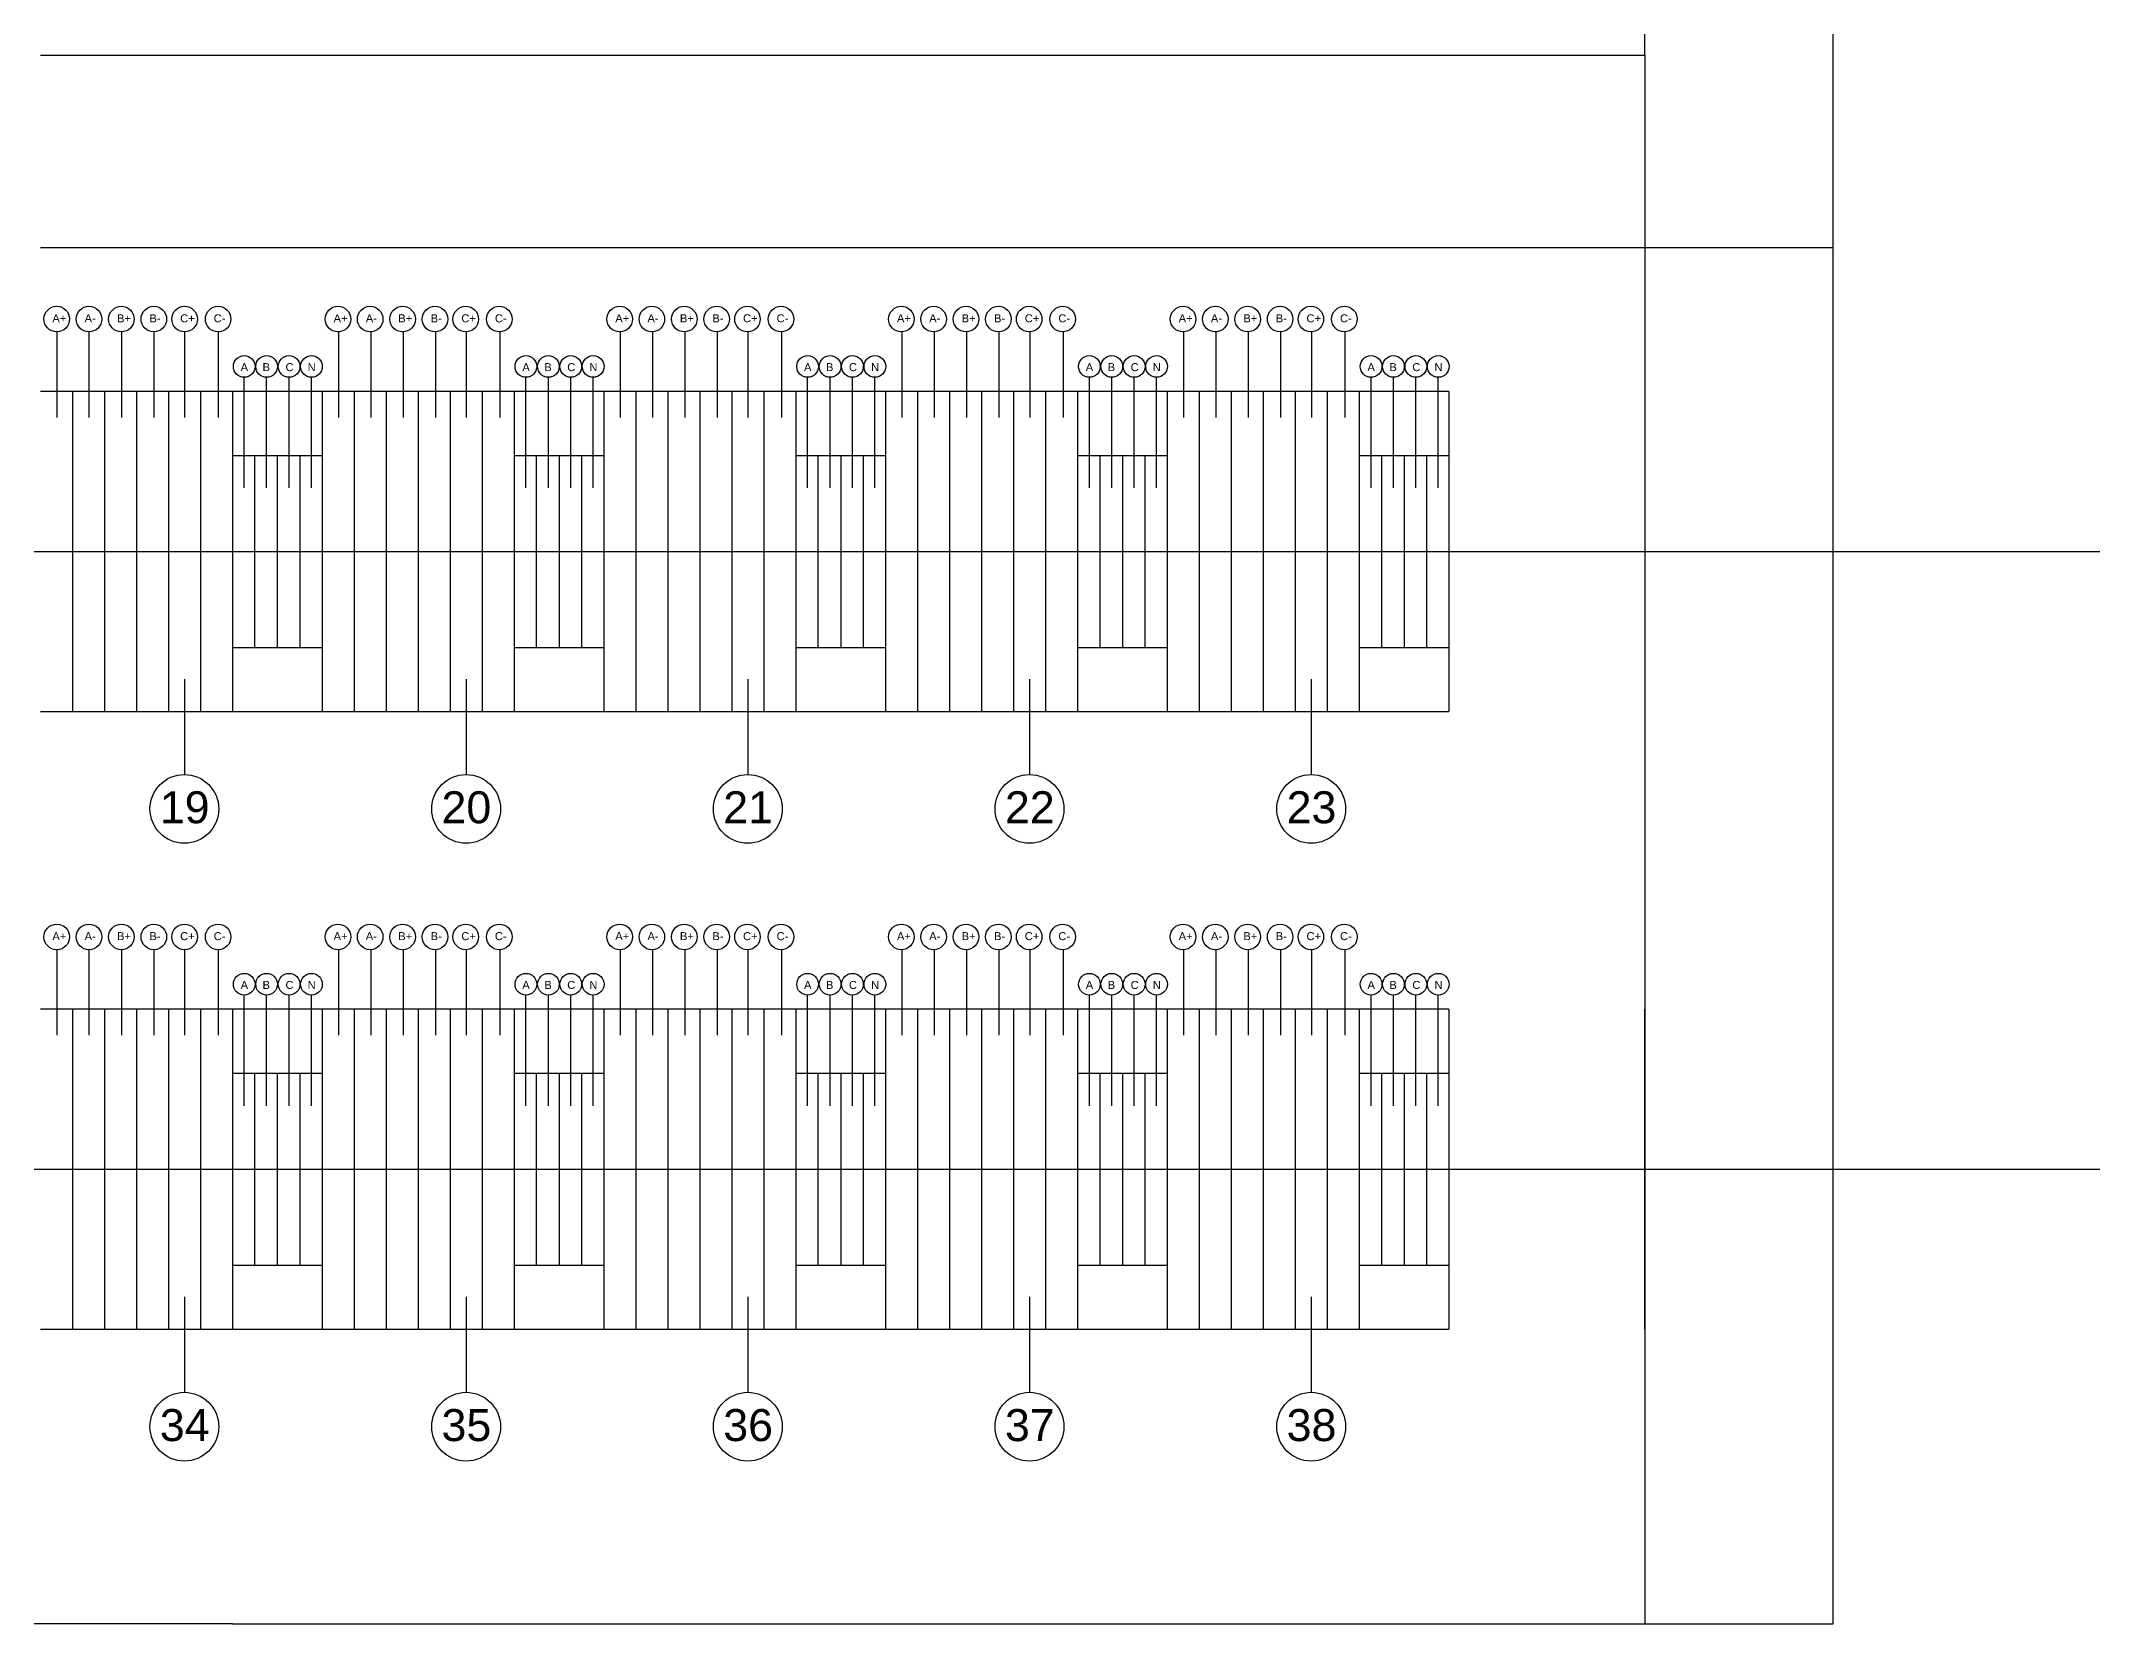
# Model space of a CAD drawing. Header units: millimetres. Extents: x 4250 to 10506, y 600 to 2800.
# Drawn here: x 7448 to 8091, y 600 to 1094 of the extents above; entities that cross this region are included whole.
import ezdxf

# ---------------------------------------------------------------- set-up
doc = ezdxf.new("R2010")
doc.units = ezdxf.units.MM
doc.styles.get("Standard").update_dxf_attribs({"font": 'arial.ttf'})

msp = doc.modelspace()

# ---------------------------------------------------------------- linework, layer by layer
for p, q in [((8007.77, 599.808), (8007.77, 2799.808)), ((7949, 1089.808), (7949, 1289.808)), ((7447.77, 1089.808), (7949, 1089.808)), ((7447.77, 1029.808), (8007.77, 1029.808)), ((7452.873, 1003.41), (7452.873, 976.652)), ((7462.933, 1003.41), (7462.933, 976.652)), ((7473.062, 1003.41), (7473.062, 976.652)), ((7483.191, 1003.41), (7483.191, 976.652)), ((7492.793, 1003.41), (7492.793, 976.652)), ((7503.273, 1003.41), (7503.273, 976.652)), ((7540.873, 1003.41), (7540.873, 976.652)), ((7550.933, 1003.41), (7550.933, 976.652)), ((7561.062, 1003.41), (7561.062, 976.652)), ((7571.191, 1003.41), (7571.191, 976.652)), ((7580.793, 1003.41), (7580.793, 976.652)), ((7591.273, 1003.41), (7591.273, 976.652)), ((7628.873, 1003.41), (7628.873, 976.652)), ((7638.933, 1003.41), (7638.933, 976.652)), ((7649.062, 1003.41), (7649.062, 976.652)), ((7659.191, 1003.41), (7659.191, 976.652)), ((7668.793, 1003.41), (7668.793, 976.652)), ((7679.273, 1003.41), (7679.273, 976.652)), ((7716.873, 1003.41), (7716.873, 976.652)), ((7726.933, 1003.41), (7726.933, 976.652)), ((7737.062, 1003.41), (7737.062, 976.652)), ((7747.191, 1003.41), (7747.191, 976.652)), ((7756.793, 1003.41), (7756.793, 976.652)), ((7767.273, 1003.41), (7767.273, 976.652)), ((7804.873, 1003.41), (7804.873, 976.652)), ((7814.933, 1003.41), (7814.933, 976.652)), ((7825.062, 1003.41), (7825.062, 976.652)), ((7835.191, 1003.41), (7835.191, 976.652)), ((7844.793, 1003.41), (7844.793, 976.652)), ((7855.273, 1003.41), (7855.273, 976.652)), ((7457.77, 984.808), (7457.77, 884.808)), ((7467.77, 984.808), (7467.77, 884.808)), ((7477.77, 984.808), (7477.77, 884.808)), ((7487.77, 984.808), (7487.77, 884.808)), ((7497.77, 984.808), (7497.77, 884.808)), ((7507.77, 984.808), (7507.77, 884.808)), ((7545.77, 984.808), (7545.77, 884.808)), ((7555.77, 984.808), (7555.77, 884.808)), ((7565.77, 984.808), (7565.77, 884.808)), ((7575.77, 984.808), (7575.77, 884.808)), ((7585.77, 984.808), (7585.77, 884.808)), ((7595.77, 984.808), (7595.77, 884.808)), ((7633.77, 984.808), (7633.77, 884.808)), ((7643.77, 984.808), (7643.77, 884.808)), ((7653.77, 984.808), (7653.77, 884.808)), ((7663.77, 984.808), (7663.77, 884.808)), ((7673.77, 984.808), (7673.77, 884.808)), ((7683.77, 984.808), (7683.77, 884.808)), ((7721.77, 984.808), (7721.77, 884.808)), ((7731.77, 984.808), (7731.77, 884.808)), ((7741.77, 984.808), (7741.77, 884.808)), ((7751.77, 984.808), (7751.77, 884.808)), ((7761.77, 984.808), (7761.77, 884.808)), ((7771.77, 984.808), (7771.77, 884.808)), ((7809.77, 984.808), (7809.77, 884.808)), ((7819.77, 984.808), (7819.77, 884.808)), ((7829.77, 984.808), (7829.77, 884.808)), ((7839.77, 984.808), (7839.77, 884.808)), ((7849.77, 984.808), (7849.77, 884.808)), ((7859.77, 984.808), (7859.77, 884.808)), ((6453.759, 934.808), (7579.163, 934.808)), ((7452.873, 810.41), (7452.873, 783.652)), ((7462.933, 810.41), (7462.933, 783.652)), ((7473.062, 810.41), (7473.062, 783.652)), ((7483.191, 810.41), (7483.191, 783.652)), ((7492.793, 810.41), (7492.793, 783.652)), ((7503.273, 810.41), (7503.273, 783.652)), ((7540.873, 810.41), (7540.873, 783.652)), ((7550.933, 810.41), (7550.933, 783.652)), ((7561.062, 810.41), (7561.062, 783.652)), ((7571.191, 810.41), (7571.191, 783.652)), ((7580.793, 810.41), (7580.793, 783.652)), ((7591.273, 810.41), (7591.273, 783.652)), ((7628.873, 810.41), (7628.873, 783.652)), ((7638.933, 810.41), (7638.933, 783.652)), ((7649.062, 810.41), (7649.062, 783.652)), ((7659.191, 810.41), (7659.191, 783.652)), ((7668.793, 810.41), (7668.793, 783.652)), ((7679.273, 810.41), (7679.273, 783.652)), ((7716.873, 810.41), (7716.873, 783.652)), ((7726.933, 810.41), (7726.933, 783.652)), ((7737.062, 810.41), (7737.062, 783.652)), ((7747.191, 810.41), (7747.191, 783.652)), ((7756.793, 810.41), (7756.793, 783.652)), ((7767.273, 810.41), (7767.273, 783.652)), ((7804.873, 810.41), (7804.873, 783.652)), ((7814.933, 810.41), (7814.933, 783.652)), ((7825.062, 810.41), (7825.062, 783.652)), ((7835.191, 810.41), (7835.191, 783.652)), ((7844.793, 810.41), (7844.793, 783.652)), ((7855.273, 810.41), (7855.273, 783.652)), ((7457.77, 791.808), (7457.77, 691.808)), ((7467.77, 791.808), (7467.77, 691.808)), ((7477.77, 791.808), (7477.77, 691.808)), ((7487.77, 791.808), (7487.77, 691.808)), ((7497.77, 791.808), (7497.77, 691.808)), ((7507.77, 791.808), (7507.77, 691.808)), ((7545.77, 791.808), (7545.77, 691.808)), ((7555.77, 791.808), (7555.77, 691.808)), ((7565.77, 791.808), (7565.77, 691.808)), ((7575.77, 791.808), (7575.77, 691.808)), ((7585.77, 791.808), (7585.77, 691.808)), ((7595.77, 791.808), (7595.77, 691.808)), ((7633.77, 791.808), (7633.77, 691.808)), ((7643.77, 791.808), (7643.77, 691.808)), ((7653.77, 791.808), (7653.77, 691.808)), ((7663.77, 791.808), (7663.77, 691.808)), ((7673.77, 791.808), (7673.77, 691.808)), ((7683.77, 791.808), (7683.77, 691.808)), ((7721.77, 791.808), (7721.77, 691.808)), ((7731.77, 791.808), (7731.77, 691.808)), ((7741.77, 791.808), (7741.77, 691.808)), ((7751.77, 791.808), (7751.77, 691.808)), ((7761.77, 791.808), (7761.77, 691.808)), ((7771.77, 791.808), (7771.77, 691.808)), ((7809.77, 791.808), (7809.77, 691.808)), ((7819.77, 791.808), (7819.77, 691.808)), ((7829.77, 791.808), (7829.77, 691.808)), ((7839.77, 791.808), (7839.77, 691.808)), ((7849.77, 791.808), (7849.77, 691.808)), ((7859.77, 791.808), (7859.77, 691.808)), ((7949, 691.808), (7949, 791.808)), ((6453.759, 741.808), (7579.163, 741.808)), ((7507.77, 599.808), (6507.77, 599.808)), ((7507.77, 599.808), (8007.77, 599.808))]:
    msp.add_line(p, q)
at = {"color": 1}
for p, q in [((7507.77, 984.808), (7507.77, 884.808)), ((7507.77, 984.808), (7507.77, 884.808)), ((7535.77, 984.808), (7535.77, 884.808)), ((7595.77, 984.808), (7595.77, 884.808)), ((7595.77, 984.808), (7595.77, 884.808)), ((7623.77, 984.808), (7623.77, 884.808)), ((7683.77, 984.808), (7683.77, 884.808)), ((7683.77, 984.808), (7683.77, 884.808)), ((7711.77, 984.808), (7711.77, 884.808)), ((7771.77, 984.808), (7771.77, 884.808)), ((7771.77, 984.808), (7771.77, 884.808)), ((7799.77, 984.808), (7799.77, 884.808)), ((7859.77, 984.808), (7859.77, 884.808)), ((7859.77, 984.808), (7859.77, 884.808)), ((7887.77, 984.808), (7887.77, 884.808)), ((7507.77, 791.808), (7507.77, 691.808)), ((7507.77, 791.808), (7507.77, 691.808)), ((7535.77, 791.808), (7535.77, 691.808)), ((7595.77, 791.808), (7595.77, 691.808)), ((7595.77, 791.808), (7595.77, 691.808)), ((7623.77, 791.808), (7623.77, 691.808)), ((7683.77, 791.808), (7683.77, 691.808)), ((7683.77, 791.808), (7683.77, 691.808)), ((7711.77, 791.808), (7711.77, 691.808)), ((7771.77, 791.808), (7771.77, 691.808)), ((7771.77, 791.808), (7771.77, 691.808)), ((7799.77, 791.808), (7799.77, 691.808)), ((7859.77, 791.808), (7859.77, 691.808)), ((7859.77, 791.808), (7859.77, 691.808)), ((7887.77, 791.808), (7887.77, 691.808))]:
    msp.add_line(p, q, dxfattribs=at)
for centre in [(7452.873, 1007.401), (7462.933, 1007.401), (7473.062, 1007.401), (7483.191, 1007.401), (7492.793, 1007.401), (7503.273, 1007.401), (7540.712, 1007.398), (7550.772, 1007.398), (7560.901, 1007.398), (7571.03, 1007.398), (7580.632, 1007.398), (7591.112, 1007.398), (7628.712, 1007.401), (7638.772, 1007.401), (7648.901, 1007.401), (7659.03, 1007.401), (7668.632, 1007.401), (7679.112, 1007.401), (7716.712, 1007.401), (7726.772, 1007.401), (7736.901, 1007.401), (7747.03, 1007.401), (7756.632, 1007.401), (7767.112, 1007.401), (7804.712, 1007.401), (7814.772, 1007.401), (7824.901, 1007.401), (7835.03, 1007.401), (7844.632, 1007.401), (7855.112, 1007.401), (7452.873, 814.401), (7462.933, 814.401), (7473.062, 814.401), (7483.191, 814.401), (7492.793, 814.401), (7503.273, 814.401), (7540.712, 814.398), (7550.772, 814.398), (7560.901, 814.398), (7571.03, 814.398), (7580.632, 814.398), (7591.112, 814.398), (7628.712, 814.401), (7638.772, 814.401), (7648.901, 814.401), (7659.03, 814.401), (7668.632, 814.401), (7679.112, 814.401), (7716.712, 814.401), (7726.772, 814.401), (7736.901, 814.401), (7747.03, 814.401), (7756.632, 814.401), (7767.112, 814.401), (7804.712, 814.401), (7814.772, 814.401), (7824.901, 814.401), (7835.03, 814.401), (7844.632, 814.401), (7855.112, 814.401)]:
    msp.add_circle(centre, 3.991)
at = {"layer": 'Defpoints'}
for p, q in [((7949, 1089.808), (7949, 599.808)), ((7887.77, 984.808), (7447.77, 984.808)), ((7511.432, 954.651), (7511.432, 989.208)), ((7518.432, 954.651), (7518.432, 989.208)), ((7525.432, 954.651), (7525.432, 989.208)), ((7532.432, 954.651), (7532.432, 989.208)), ((7599.432, 954.651), (7599.432, 989.208)), ((7606.432, 954.651), (7606.432, 989.208)), ((7613.432, 954.651), (7613.432, 989.208)), ((7620.432, 954.651), (7620.432, 989.208)), ((7687.432, 954.651), (7687.432, 989.208)), ((7694.432, 954.651), (7694.432, 989.208)), ((7701.432, 954.651), (7701.432, 989.208)), ((7708.432, 954.651), (7708.432, 989.208)), ((7775.432, 954.651), (7775.432, 989.208)), ((7782.432, 954.651), (7782.432, 989.208)), ((7789.432, 954.651), (7789.432, 989.208)), ((7796.432, 954.651), (7796.432, 989.208)), ((7863.432, 954.651), (7863.432, 989.208)), ((7870.432, 954.651), (7870.432, 989.208)), ((7877.432, 954.651), (7877.432, 989.208)), ((7884.432, 954.651), (7884.432, 989.208)), ((7507.77, 964.808), (7535.77, 964.808)), ((7514.77, 904.808), (7514.77, 964.808)), ((7521.77, 964.808), (7521.77, 904.808)), ((7528.77, 964.808), (7528.77, 904.808)), ((7535.77, 964.808), (7535.77, 904.808)), ((7595.77, 964.808), (7623.77, 964.808)), ((7602.77, 904.808), (7602.77, 964.808)), ((7609.77, 964.808), (7609.77, 904.808)), ((7616.77, 964.808), (7616.77, 904.808)), ((7623.77, 964.808), (7623.77, 904.808)), ((7683.77, 964.808), (7711.77, 964.808)), ((7690.77, 904.808), (7690.77, 964.808)), ((7697.77, 964.808), (7697.77, 904.808)), ((7704.77, 964.808), (7704.77, 904.808)), ((7711.77, 964.808), (7711.77, 904.808)), ((7771.77, 964.808), (7799.77, 964.808)), ((7778.77, 904.808), (7778.77, 964.808)), ((7785.77, 964.808), (7785.77, 904.808)), ((7792.77, 964.808), (7792.77, 904.808)), ((7799.77, 964.808), (7799.77, 904.808)), ((7859.77, 964.808), (7887.77, 964.808)), ((7866.77, 904.808), (7866.77, 964.808)), ((7873.77, 964.808), (7873.77, 904.808)), ((7880.77, 964.808), (7880.77, 904.808)), ((7887.77, 964.808), (7887.77, 904.808)), ((7579.163, 934.808), (8091.087, 934.808)), ((7507.77, 904.808), (7535.77, 904.808)), ((7595.77, 904.808), (7623.77, 904.808)), ((7683.77, 904.808), (7711.77, 904.808)), ((7771.77, 904.808), (7799.77, 904.808)), ((7859.77, 904.808), (7887.77, 904.808)), ((7492.74, 894.922), (7492.74, 865.134)), ((7580.74, 894.922), (7580.74, 865.134)), ((7668.74, 894.922), (7668.74, 865.134)), ((7756.74, 894.922), (7756.74, 865.134)), ((7844.74, 894.922), (7844.74, 865.134)), ((7447.77, 884.808), (7887.77, 884.808)), ((7887.77, 791.808), (7447.77, 791.808)), ((7511.432, 761.651), (7511.432, 796.208)), ((7518.432, 761.651), (7518.432, 796.208)), ((7525.432, 761.651), (7525.432, 796.208)), ((7532.432, 761.651), (7532.432, 796.208)), ((7599.432, 761.651), (7599.432, 796.208)), ((7606.432, 761.651), (7606.432, 796.208)), ((7613.432, 761.651), (7613.432, 796.208)), ((7620.432, 761.651), (7620.432, 796.208)), ((7687.432, 761.651), (7687.432, 796.208)), ((7694.432, 761.651), (7694.432, 796.208)), ((7701.432, 761.651), (7701.432, 796.208)), ((7708.432, 761.651), (7708.432, 796.208)), ((7775.432, 761.651), (7775.432, 796.208)), ((7782.432, 761.651), (7782.432, 796.208)), ((7789.432, 761.651), (7789.432, 796.208)), ((7796.432, 761.651), (7796.432, 796.208)), ((7863.432, 761.651), (7863.432, 796.208)), ((7870.432, 761.651), (7870.432, 796.208)), ((7877.432, 761.651), (7877.432, 796.208)), ((7884.432, 761.651), (7884.432, 796.208)), ((7507.77, 771.808), (7535.77, 771.808)), ((7514.77, 711.808), (7514.77, 771.808)), ((7521.77, 771.808), (7521.77, 711.808)), ((7528.77, 771.808), (7528.77, 711.808)), ((7535.77, 771.808), (7535.77, 711.808)), ((7595.77, 771.808), (7623.77, 771.808)), ((7602.77, 711.808), (7602.77, 771.808)), ((7609.77, 771.808), (7609.77, 711.808)), ((7616.77, 771.808), (7616.77, 711.808)), ((7623.77, 771.808), (7623.77, 711.808)), ((7683.77, 771.808), (7711.77, 771.808)), ((7690.77, 711.808), (7690.77, 771.808)), ((7697.77, 771.808), (7697.77, 711.808)), ((7704.77, 771.808), (7704.77, 711.808)), ((7711.77, 771.808), (7711.77, 711.808)), ((7771.77, 771.808), (7799.77, 771.808)), ((7778.77, 711.808), (7778.77, 771.808)), ((7785.77, 771.808), (7785.77, 711.808)), ((7792.77, 771.808), (7792.77, 711.808)), ((7799.77, 771.808), (7799.77, 711.808)), ((7859.77, 771.808), (7887.77, 771.808)), ((7866.77, 711.808), (7866.77, 771.808)), ((7873.77, 771.808), (7873.77, 711.808)), ((7880.77, 771.808), (7880.77, 711.808)), ((7887.77, 771.808), (7887.77, 711.808)), ((7579.163, 741.808), (8091.087, 741.808)), ((7507.77, 711.808), (7535.77, 711.808)), ((7595.77, 711.808), (7623.77, 711.808)), ((7683.77, 711.808), (7711.77, 711.808)), ((7771.77, 711.808), (7799.77, 711.808)), ((7859.77, 711.808), (7887.77, 711.808)), ((7492.74, 701.922), (7492.74, 672.134)), ((7580.74, 701.922), (7580.74, 672.134)), ((7668.74, 701.922), (7668.74, 672.134)), ((7756.74, 701.922), (7756.74, 672.134)), ((7844.74, 701.922), (7844.74, 672.134)), ((7447.77, 691.808), (7887.77, 691.808))]:
    msp.add_line(p, q, dxfattribs=at)
for centre, radius in [((7511.432, 992.596), 3.388), ((7518.432, 992.596), 3.388), ((7525.432, 992.596), 3.388), ((7532.432, 992.596), 3.388), ((7599.432, 992.596), 3.388), ((7606.432, 992.596), 3.388), ((7613.432, 992.596), 3.388), ((7620.432, 992.596), 3.388), ((7687.432, 992.596), 3.388), ((7694.432, 992.596), 3.388), ((7701.432, 992.596), 3.388), ((7708.432, 992.596), 3.388), ((7775.432, 992.596), 3.388), ((7782.432, 992.596), 3.388), ((7789.432, 992.596), 3.388), ((7796.432, 992.596), 3.388), ((7863.432, 992.596), 3.388), ((7870.432, 992.596), 3.388), ((7877.432, 992.596), 3.388), ((7884.432, 992.596), 3.388), ((7492.74, 854.382), 10.752), ((7580.74, 854.382), 10.752), ((7668.74, 854.382), 10.752), ((7756.74, 854.382), 10.752), ((7844.74, 854.382), 10.752), ((7511.432, 799.596), 3.388), ((7518.432, 799.596), 3.388), ((7525.432, 799.596), 3.388), ((7532.432, 799.596), 3.388), ((7599.432, 799.596), 3.388), ((7606.432, 799.596), 3.388), ((7613.432, 799.596), 3.388), ((7620.432, 799.596), 3.388), ((7687.432, 799.596), 3.388), ((7694.432, 799.596), 3.388), ((7701.432, 799.596), 3.388), ((7708.432, 799.596), 3.388), ((7775.432, 799.596), 3.388), ((7782.432, 799.596), 3.388), ((7789.432, 799.596), 3.388), ((7796.432, 799.596), 3.388), ((7863.432, 799.596), 3.388), ((7870.432, 799.596), 3.388), ((7877.432, 799.596), 3.388), ((7884.432, 799.596), 3.388), ((7492.74, 661.382), 10.752), ((7580.74, 661.382), 10.752), ((7668.74, 661.382), 10.752), ((7756.74, 661.382), 10.752), ((7844.74, 661.382), 10.752)]:
    msp.add_circle(centre, radius, dxfattribs=at)

# ---------------------------------------------------------------- texts
at = {"char_height": 2.5, "attachment_point": 1}
for s, insert in [('A+', (7451.498, 1008.887)), ('A-', (7461.558, 1008.887)), ('B+', (7471.687, 1008.887)), ('B-', (7481.816, 1008.887)), ('C+', (7491.418, 1008.887)), ('C-', (7501.898, 1008.887)), ('A+', (7539.337, 1008.883)), ('A-', (7549.397, 1008.883)), ('B+', (7559.526, 1008.883)), ('B-', (7569.655, 1008.883)), ('C+', (7579.257, 1008.883)), ('C-', (7589.737, 1008.883)), ('A+', (7627.337, 1008.887)), ('A-', (7637.397, 1008.887)), ('B+', (7647.526, 1008.887)), ('B-', (7657.655, 1008.887)), ('C+', (7667.257, 1008.887)), ('C-', (7677.737, 1008.887)), ('A+', (7715.337, 1008.887)), ('A-', (7725.397, 1008.887)), ('B+', (7735.526, 1008.887)), ('B-', (7745.655, 1008.887)), ('C+', (7755.257, 1008.887)), ('C-', (7765.737, 1008.887)), ('A+', (7803.337, 1008.887)), ('A-', (7813.397, 1008.887)), ('B+', (7823.526, 1008.887)), ('B-', (7833.655, 1008.887)), ('C+', (7843.257, 1008.887)), ('C-', (7853.737, 1008.887)), ('A+', (7451.498, 815.887)), ('A-', (7461.558, 815.887)), ('B+', (7471.687, 815.887)), ('B-', (7481.816, 815.887)), ('C+', (7491.418, 815.887)), ('C-', (7501.898, 815.887)), ('A+', (7539.337, 815.883)), ('A-', (7549.397, 815.883)), ('B+', (7559.526, 815.883)), ('B-', (7569.655, 815.883)), ('C+', (7579.257, 815.883)), ('C-', (7589.737, 815.883)), ('A+', (7627.337, 815.887)), ('A-', (7637.397, 815.887)), ('B+', (7647.526, 815.887)), ('B-', (7657.655, 815.887)), ('C+', (7667.257, 815.887)), ('C-', (7677.737, 815.887)), ('A+', (7715.337, 815.887)), ('A-', (7725.397, 815.887)), ('B+', (7735.526, 815.887)), ('B-', (7745.655, 815.887)), ('C+', (7755.257, 815.887)), ('C-', (7765.737, 815.887)), ('A+', (7803.337, 815.887)), ('A-', (7813.397, 815.887)), ('B+', (7823.526, 815.887)), ('B-', (7833.655, 815.887)), ('C+', (7843.257, 815.887)), ('C-', (7853.737, 815.887))]:
    msp.add_mtext_dynamic_manual_height_columns(s, width=7.77997, gutter_width=12.5, heights=[0], dxfattribs=dict(at, insert=insert))
at = {"layer": 'Defpoints', "attachment_point": 1}
for s, width, insert, char_height in [('A', 5.05879, (7510.3, 993.638), 2.5), ('B', 5.05879, (7517.155, 993.638), 2.5), ('C', 5.05879, (7524.332, 993.638), 2.5), ('N', 5.05879, (7531.233, 993.638), 2.5), ('A', 5.05879, (7598.3, 993.638), 2.5), ('B', 5.05879, (7605.155, 993.638), 2.5), ('C', 5.05879, (7612.332, 993.638), 2.5), ('N', 5.05879, (7619.233, 993.638), 2.5), ('A', 5.05879, (7686.3, 993.638), 2.5), ('B', 5.05879, (7693.155, 993.638), 2.5), ('C', 5.05879, (7700.332, 993.638), 2.5), ('N', 5.05879, (7707.233, 993.638), 2.5), ('A', 5.05879, (7774.3, 993.638), 2.5), ('B', 5.05879, (7781.155, 993.638), 2.5), ('C', 5.05879, (7788.332, 993.638), 2.5), ('N', 5.05879, (7795.233, 993.638), 2.5), ('A', 5.05879, (7862.3, 993.638), 2.5), ('B', 5.05879, (7869.155, 993.638), 2.5), ('C', 5.05879, (7876.332, 993.638), 2.5), ('N', 5.05879, (7883.233, 993.638), 2.5), ('19', 13.87061, (7485.068, 859.893), 10), ('20', 13.87061, (7573.068, 859.893), 10), ('21', 13.87061, (7661.068, 859.893), 10), ('22', 13.87061, (7749.068, 859.893), 10), ('23', 13.87061, (7837.068, 859.893), 10), ('A', 5.05879, (7510.3, 800.638), 2.5), ('B', 5.05879, (7517.155, 800.638), 2.5), ('C', 5.05879, (7524.332, 800.638), 2.5), ('N', 5.05879, (7531.233, 800.638), 2.5), ('A', 5.05879, (7598.3, 800.638), 2.5), ('B', 5.05879, (7605.155, 800.638), 2.5), ('C', 5.05879, (7612.332, 800.638), 2.5), ('N', 5.05879, (7619.233, 800.638), 2.5), ('A', 5.05879, (7686.3, 800.638), 2.5), ('B', 5.05879, (7693.155, 800.638), 2.5), ('C', 5.05879, (7700.332, 800.638), 2.5), ('N', 5.05879, (7707.233, 800.638), 2.5), ('A', 5.05879, (7774.3, 800.638), 2.5), ('B', 5.05879, (7781.155, 800.638), 2.5), ('C', 5.05879, (7788.332, 800.638), 2.5), ('N', 5.05879, (7795.233, 800.638), 2.5), ('A', 5.05879, (7862.3, 800.638), 2.5), ('B', 5.05879, (7869.155, 800.638), 2.5), ('C', 5.05879, (7876.332, 800.638), 2.5), ('N', 5.05879, (7883.233, 800.638), 2.5), ('34', 13.87061, (7485.068, 666.893), 10), ('35', 13.87061, (7573.068, 666.893), 10), ('36', 10, (7661.068, 666.893), 10), ('37', 13.87061, (7749.068, 666.893), 10), ('38', 13.87061, (7837.068, 666.893), 10)]:
    msp.add_mtext_dynamic_manual_height_columns(s, width=width, gutter_width=12.5, heights=[0], dxfattribs=dict(at, insert=insert, char_height=char_height))

doc.saveas('drawing.dxf')
